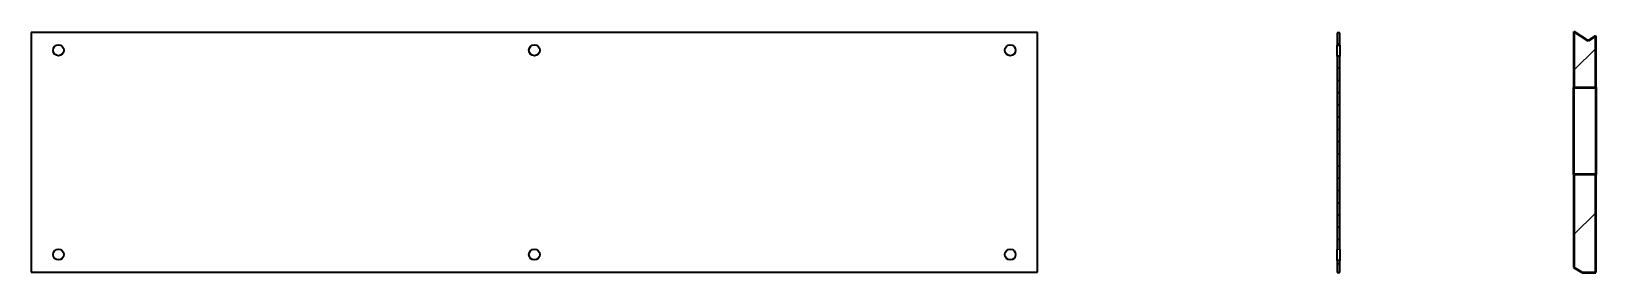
# Model space of a CAD drawing. Header units: millimetres. Extents: x 204 to 779, y 362 to 451.
import ezdxf

# ---------------------------------------------------------------- set-up
doc = ezdxf.new("R2010")
doc.units = ezdxf.units.MM
doc.linetypes.add('Dash Dot', pattern=[7.03, 4.56, -1.14, 0.19, -1.14])
for name, color, linetype, lineweight in [('Break Line (ISO)', 7, 'Continuous', 50), ('DuongTam', 7, 'Dash Dot', 13), ('NetDam', 7, 'Continuous', 35), ('Visible (ISO)', 7, 'Continuous', 50)]:
    doc.layers.add(name, color=color, linetype=linetype, lineweight=lineweight)
doc.layers.add('Hatch (ISO)', color=7, linetype='Continuous', lineweight=25, true_color=0xff0080)

msp = doc.modelspace()

# ---------------------------------------------------------------- hatches: boundary and pattern name
at = {"layer": 'DuongTam'}
h = msp.add_hatch(dxfattribs=at)
h.set_pattern_fill('ANSI31', color=256)
h.paths.add_polyline_path([(684.9, 441.89), (683.9, 441.89), (683.9, 370.89), (684.9, 370.89)])
h.paths.add_polyline_path([(684.9, 450.39), (683.9, 450.39), (683.9, 445.89), (684.9, 445.89)])
h.paths.add_polyline_path([(684.9, 366.89), (683.9, 366.89), (683.9, 362.39), (684.9, 362.39)])

# ---------------------------------------------------------------- linework, layer by layer
at = {"layer": 'Break Line (ISO)'}
for p, q in [((771.03, 450.98), (776.26, 447.44)), ((776.26, 447.44), (779.03, 449.31)), ((773.99, 362.39), (771.03, 364.29))]:
    msp.add_line(p, q, dxfattribs=at)
at = {"layer": 'DuongTam'}
for p, q in [((683.9, 441.89), (684.9, 441.89)), ((683.9, 441.89), (684.9, 441.89)), ((684.9, 370.89), (683.9, 370.89)), ((683.9, 370.89), (684.9, 370.89))]:
    msp.add_line(p, q, dxfattribs=at)
at = {"layer": 'Hatch (ISO)', "linetype": 'Continuous'}
for p, q in [((771.03, 436.69), (779.03, 444.69)), ((771.03, 376.39), (779.03, 384.39))]:
    msp.add_line(p, q, dxfattribs=at)
at = {"layer": 'NetDam'}
for p, q in [((573.72, 450.54), (203.72, 450.54)), ((203.72, 450.54), (203.72, 362.54)), ((573.72, 362.54), (573.72, 450.54)), ((683.9, 450.39), (683.9, 445.89)), ((684.9, 450.39), (683.9, 450.39)), ((684.9, 445.89), (684.9, 450.39)), ((683.9, 441.89), (683.9, 445.89)), ((683.9, 445.89), (684.91, 445.89)), ((684.9, 445.89), (684.9, 441.89)), ((683.9, 441.89), (683.9, 370.89)), ((684.9, 441.89), (683.9, 441.89)), ((684.9, 370.89), (684.9, 441.89)), ((683.9, 366.89), (683.9, 370.89)), ((684.9, 370.89), (684.9, 366.89)), ((203.72, 362.54), (573.72, 362.54)), ((683.9, 366.89), (683.9, 362.39)), ((684.9, 366.89), (683.9, 366.89)), ((684.9, 362.39), (684.9, 366.89)), ((683.9, 362.39), (684.9, 362.39))]:
    msp.add_line(p, q, dxfattribs=at)
for centre in [(213.72, 444.04), (388.72, 444.04), (563.72, 444.04), (213.72, 369.04), (388.72, 369.04), (563.72, 369.04)]:
    msp.add_circle(centre, 2, dxfattribs=at)
at = {"layer": 'Visible (ISO)'}
for p, q in [((771.03, 450.98), (771.03, 430.39)), ((779.03, 430.39), (779.03, 449.31)), ((771.03, 398.39), (771.03, 430.39)), ((771.03, 430.39), (779.03, 430.39)), ((779.03, 430.39), (779.03, 398.39)), ((771.03, 398.39), (771.03, 364.29)), ((779.03, 398.39), (771.03, 398.39)), ((779.03, 362.39), (779.03, 398.39)), ((773.99, 362.39), (779.03, 362.39))]:
    msp.add_line(p, q, dxfattribs=at)

doc.saveas('drawing.dxf')
